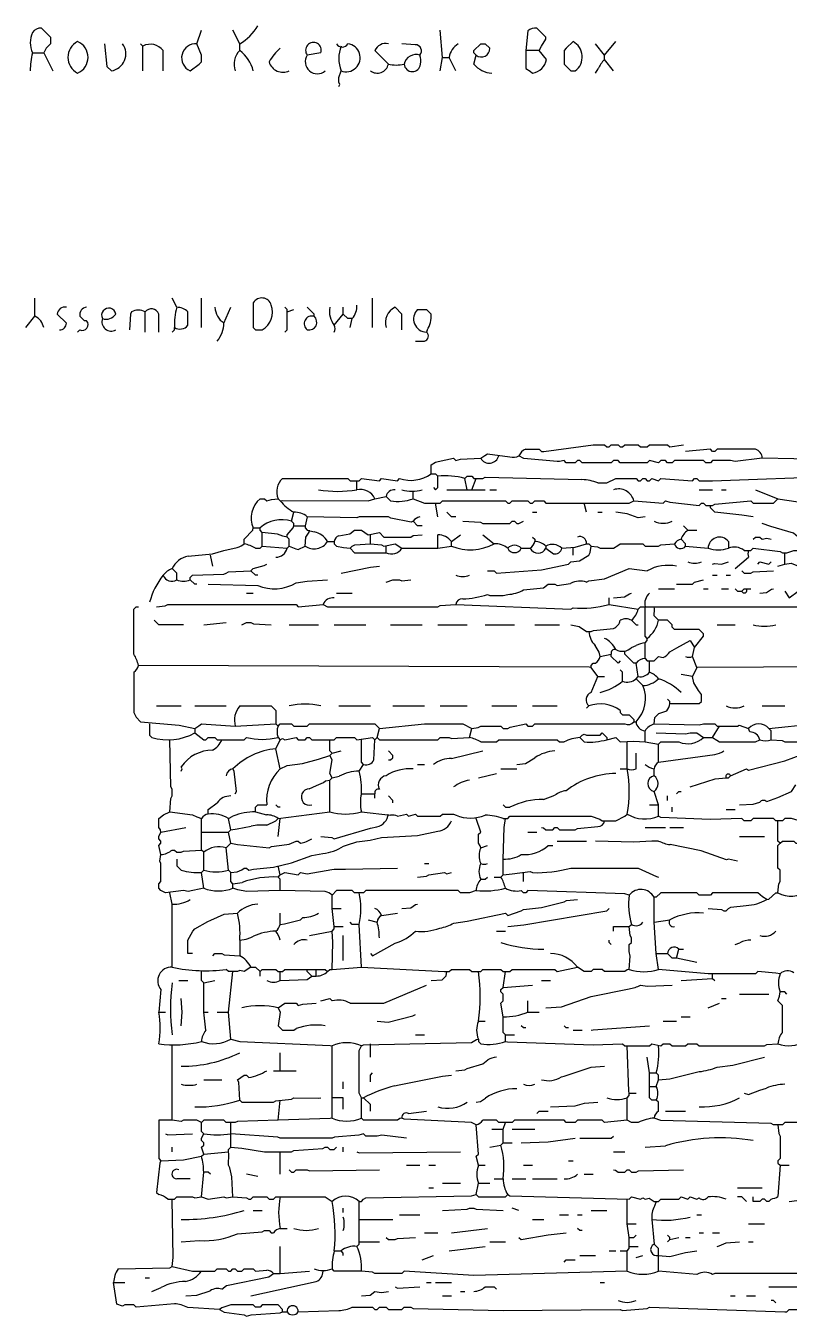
# Model space of a CAD drawing. Extents: x 107 to 1483, y 145 to 1950.
# Drawn here: x 107 to 446, y 1377 to 1950 of the extents above; entities that cross this region are included whole.
import ezdxf

# ---------------------------------------------------------------- set-up
doc = ezdxf.new("R2010")
doc.units = 0
doc.layers.get('0').update_dxf_attribs({"linetype": 'CONTINUOUS'})

msp = doc.modelspace()

# ---------------------------------------------------------------- linework, layer by layer
at = {"color": 7, "linetype": 'CONTINUOUS'}
for points in [[(114, 1949), (118, 1945), (118, 1942), (116, 1940), (115, 1938), (119, 1930)], [(335, 1939), (336, 1941), (338, 1944), (338, 1945), (334, 1949)], [(180, 1930), (184, 1933), (185, 1934), (185, 1937), (183, 1942), (185, 1948)], [(202, 1939), (202, 1942), (199, 1948)], [(291, 1930), (292, 1936), (291, 1948)], [(329.952941, 1947.788235), (329, 1939), (329, 1931), (330.9, 1929.8), (332, 1929)], [(350, 1943), (347, 1940), (346, 1939), (346, 1933), (349, 1930), (351, 1930)], [(364, 1935), (364, 1937), (369, 1943)], [(110, 1938), (115, 1938)], [(142, 1942), (143, 1932), (145, 1930)], [(159, 1930), (159, 1941), (158, 1942)], [(168, 1930), (168, 1939)], [(238, 1938), (232, 1937)], [(262, 1939), (268, 1933)], [(279.94, 1941.58), (274, 1942)], [(306, 1933), (307, 1937), (306, 1938), (306, 1939), (309, 1942), (311, 1942), (313, 1940)], [(338.2, 1935.1), (335, 1939), (329, 1939)], [(364, 1937), (360, 1942)], [(292, 1936), (295, 1936)], [(298, 1930), (295, 1936)], [(368, 1930), (364, 1935)], [(246, 1923), (246.5, 1924), (246, 1925), (246, 1927), (247, 1930)], [(360, 1929), (361.2, 1930.9)], [(107, 1816), (111, 1821), (111, 1829)], [(174, 1825), (172, 1829)], [(185, 1816), (185, 1829)], [(261, 1816), (261, 1829)], [(154, 1823), (153.430769, 1821.946154), (153, 1815)], [(160, 1814), (160, 1823)], [(179, 1817), (179, 1823)], [(195, 1818), (198, 1825)], [(208, 1827), (208, 1816), (209, 1815), (212, 1815)], [(222, 1814), (223, 1815), (223, 1823), (223, 1824), (222, 1825)], [(223, 1823), (226, 1824)], [(235, 1821), (235, 1822), (232, 1825)], [(244, 1817), (248, 1822), (248, 1825)], [(274, 1815), (274, 1822), (271, 1825)], [(281, 1824), (285, 1824), (287, 1822)], [(125, 1818), (121, 1822)], [(134, 1819), (133, 1819), (131, 1821)], [(166, 1814), (166, 1822)], [(252, 1820), (250, 1820), (248, 1822)], [(251, 1816), (252, 1820)], [(130, 1814), (131, 1815)], [(172, 1814), (173, 1815), (173, 1816)], [(285.2, 1814.9), (285, 1814)], [(280, 1810), (284, 1810)], [(287, 1751), (287, 1755), (288.9, 1756.2), (290.067568, 1756.594595), (297, 1758), (298, 1757), (300.044554, 1757.554455), (309, 1758), (310.9, 1759.2), (312, 1760), (321.946154, 1758.569231)], [(329, 1762), (335, 1762), (336, 1761), (337, 1761), (359, 1764), (364, 1764), (365, 1763), (366, 1763), (367, 1764), (370, 1764), (371, 1763), (372, 1763), (373, 1764), (379, 1764), (380, 1763), (383, 1763), (384, 1764), (392, 1764), (393, 1763), (399, 1764)], [(431, 1762), (414, 1762), (413, 1761), (412, 1761), (411, 1762), (400, 1761)], [(462.053846, 1757.430769), (434, 1758), (422.040984, 1756.54918), (420, 1757), (412, 1757), (411, 1756), (409, 1756), (408, 1757), (395, 1757), (394, 1756), (392, 1756), (391, 1757), (389, 1757), (388, 1756), (384, 1757), (383, 1756), (371, 1756), (370, 1757), (368, 1757), (367, 1756), (354, 1756), (353, 1757), (352, 1757), (351, 1756), (347, 1756), (346, 1757), (344, 1756.5), (342.970817, 1756.533074), (328.102389, 1757.870307), (326, 1759)], [(221, 1749), (250, 1749), (251, 1748), (255, 1748), (256, 1749), (264, 1748), (265, 1749), (272, 1748), (273, 1749)], [(254, 1744), (254, 1748)], [(287, 1751), (289, 1751), (290, 1750)], [(288, 1745), (289, 1744), (290, 1745), (290, 1750)], [(302, 1749), (303, 1750), (305, 1750), (306, 1749), (310, 1749), (311, 1749.5), (353.988649, 1748.511892)], [(303, 1744), (302, 1749)], [(305, 1744), (307, 1749)], [(361, 1747), (365, 1747), (369, 1749), (378, 1749), (379, 1748), (380, 1748), (381, 1749), (382, 1749), (383, 1748), (384, 1748), (385, 1749), (388, 1748), (389, 1749), (403, 1748), (404, 1749), (405, 1749), (406, 1748), (412, 1748), (468, 1750), (469, 1751), (470, 1751), (471, 1752), (472, 1752)], [(279, 1740), (279, 1743)], [(294, 1744), (303, 1744), (305, 1744), (311, 1744)], [(313, 1744), (316, 1744)], [(416, 1744), (418, 1744)], [(431, 1744), (441, 1740), (454, 1738), (459, 1738), (460, 1738.5), (469, 1737)], [(211, 1740), (213, 1740), (214, 1739), (216.088235, 1739.647059), (219, 1740), (220, 1739), (220.9, 1739.2), (259, 1739), (262, 1740), (267, 1741)], [(220, 1739), (219, 1740)], [(267, 1741), (269, 1739)], [(279, 1740), (284, 1738), (291, 1738), (292, 1739), (320, 1739), (321, 1738), (322, 1738), (323, 1739), (330, 1739), (331, 1738), (332, 1738), (333, 1739), (337, 1739), (338, 1738), (375, 1738), (377, 1739), (390, 1738), (391, 1739), (393.037931, 1738.455172), (406, 1737), (407, 1738), (408, 1738), (409, 1737), (412, 1737), (413.035294, 1737.541176), (429, 1739), (430, 1738), (439, 1738), (441, 1740)], [(290, 1732), (289, 1738)], [(356, 1734), (355, 1738)], [(430, 1732), (424.9, 1732.7), (413, 1734), (411, 1736), (411, 1737)], [(223, 1718), (224, 1719), (224, 1722), (223, 1723), (223, 1724), (225.8, 1727.1), (226, 1728), (226, 1729), (225, 1730), (226, 1734)], [(232, 1732), (231, 1728), (231, 1727), (232, 1726), (235.1, 1725.3)], [(283, 1728), (281, 1728), (279, 1730), (278.2, 1729.6), (269.053846, 1731.430769), (268, 1732), (255, 1732), (254, 1731.5), (232, 1732)], [(298, 1732), (296, 1732), (294, 1734)], [(332, 1734), (334, 1734)], [(361, 1734), (363, 1734)], [(382, 1732), (379, 1731.5), (374.1, 1733.3), (369, 1734)], [(204, 1720), (204, 1722), (207.8, 1726.1), (208, 1727)], [(208, 1727), (211, 1727)], [(209, 1718), (211, 1718), (212, 1719), (223, 1718), (224, 1719), (226.9, 1717.8), (228, 1717.5), (231, 1719), (231.384615, 1722.923077), (232.8, 1725.1), (233, 1726)], [(212, 1719), (212, 1725), (211, 1726), (211, 1727)], [(223, 1723), (221.2, 1723.4), (218.835294, 1724.258824), (212, 1725)], [(226, 1728), (231, 1728)], [(246.067568, 1723.594595), (250.932432, 1724.405405), (253, 1726), (256, 1726), (259, 1724), (264, 1725), (266, 1723), (271, 1723), (278, 1723), (279.076923, 1723.615385), (283, 1724)], [(301, 1730), (308.95122, 1729.560976), (310, 1729), (322, 1729), (323, 1730), (324, 1730), (325, 1729), (326, 1729), (328, 1730)], [(401, 1726), (399, 1728)], [(401, 1726), (405, 1726)], [(454, 1724), (453, 1723), (450, 1723), (447.846154, 1724.769231), (437.9, 1727.7), (434, 1729)], [(241, 1721), (244, 1721), (244, 1720), (245, 1719), (248.088235, 1718.352941), (251, 1718), (252, 1719), (253.053846, 1719.569231), (260, 1720), (264.932432, 1719.594595), (266, 1719), (271, 1720), (274, 1718), (290, 1718), (296, 1719)], [(260, 1720), (260, 1724)], [(267, 1716), (267, 1719)], [(290, 1718), (290, 1724)], [(296, 1719), (296, 1721), (300, 1724)], [(310, 1724), (315, 1720)], [(312, 1708), (315, 1708), (316, 1707), (335.972414, 1708.468966), (348, 1711), (349, 1712), (352.923077, 1712.384615), (357, 1715), (357.647059, 1716.088235), (358, 1719)], [(332, 1723), (333, 1722), (333, 1721)], [(338, 1719), (338, 1718), (341.3, 1715.6)], [(345, 1718), (350.94, 1718.42), (356, 1720)], [(356, 1720), (357, 1720), (358, 1719), (360.911765, 1718.647059), (362, 1718), (368, 1718), (369.9, 1719.2), (371, 1720), (381, 1720), (382, 1719), (388, 1719), (389.06, 1719.58), (395, 1720)], [(400, 1719), (400, 1720), (398, 1722)], [(400, 1719), (410, 1718)], [(419, 1721), (419, 1718)], [(430, 1722), (431, 1723), (433, 1723), (434, 1722), (436, 1722.5), (438, 1722)], [(179.037931, 1714.544828), (189.962069, 1715.455172), (195, 1717), (200.932432, 1718.405405)], [(190, 1710), (189, 1715)], [(251, 1718), (253, 1716), (267, 1716)], [(327, 1718), (331, 1718)], [(350, 1715), (350, 1718)], [(422, 1709), (428, 1714)], [(426, 1717), (429, 1717), (430, 1718), (441.95122, 1716.560976), (443, 1716), (445, 1716), (448, 1717), (455, 1717), (467, 1716), (468, 1717), (472, 1717)], [(444, 1711), (444, 1716)], [(174, 1704), (174, 1707), (172, 1709)], [(180, 1704), (180, 1705), (181, 1706), (194.969027, 1706.464602), (196, 1707), (197.040984, 1707.54918), (207, 1708), (208, 1709), (212.923077, 1710.384615), (214, 1711)], [(210, 1706), (209, 1706), (207, 1708)], [(247, 1707), (260.076923, 1709.615385), (264, 1710)], [(356, 1703), (357.053846, 1703.569231), (363.946154, 1704.430769), (375, 1709), (383, 1708)], [(412, 1711), (412.9, 1711.2), (416, 1711), (419, 1712)], [(425, 1708), (426, 1707), (429, 1707), (430.044554, 1707.554455), (439, 1708)], [(432, 1711), (433, 1712), (437, 1711), (438, 1712)], [(441, 1710), (444, 1711), (446.911765, 1711.352941), (450.9, 1709.8), (452, 1709), (456, 1710), (458, 1708), (473, 1708), (474.9, 1709.2), (476, 1710)], [(183, 1702), (182, 1702), (180, 1704)], [(188, 1702), (209.979245, 1701.522642)], [(227.067568, 1702.594595), (231.932432, 1703.405405), (241, 1704)], [(267, 1703), (270, 1704), (273, 1704), (274, 1703.5), (278, 1704)], [(328.044554, 1699.554455), (336.955446, 1700.445545), (339, 1702), (342, 1702), (343, 1701.5), (348.932432, 1702.405405)], [(396, 1702), (403, 1702), (404, 1703), (408, 1704)], [(412, 1706), (414, 1706)], [(418, 1706), (420, 1706)], [(444, 1699), (446, 1696), (450, 1699), (456, 1698), (457, 1699), (470.964706, 1697.541176), (475, 1698), (476, 1697), (479, 1697), (480.037931, 1697.544828), (490.962069, 1698.455172), (503.94, 1701.42), (505, 1702), (522, 1702), (528, 1702), (529, 1701), (532, 1701), (533, 1702), (542.053846, 1700.430769), (551.206897, 1698.517241), (556, 1697), (557, 1698), (559, 1697.5)], [(205, 1698), (208, 1698)], [(245, 1698), (252, 1698)], [(312, 1697.5), (313, 1697), (319, 1697), (321, 1697.5)], [(368, 1696), (372.932432, 1696.405405), (375.1, 1697.8), (376, 1698)], [(388, 1700), (395, 1700)], [(408, 1700), (410, 1700)], [(416, 1700), (419, 1700)], [(422, 1700), (423, 1699), (425, 1699), (426, 1700), (429, 1700)], [(433, 1698), (435.911765, 1698.352941), (438.1, 1699.8), (439, 1700)], [(155, 1671), (155, 1691), (156, 1692), (157, 1692)], [(165, 1692), (168.923077, 1692.384615), (170, 1693), (227, 1693), (228, 1692), (239, 1693), (241, 1692), (290, 1692), (291.053846, 1692.569231), (298, 1693), (349, 1691), (350.030973, 1691.535398)], [(366, 1693), (366, 1696)], [(366, 1693), (379, 1691), (380, 1692), (382, 1692), (522, 1692)], [(383, 1678), (382, 1679), (382, 1692)], [(388, 1686), (386, 1688), (386.2, 1691.1), (386, 1692)], [(177, 1684), (166, 1684), (164, 1686)], [(186, 1684), (196, 1685)], [(203, 1684), (205, 1685), (207, 1685), (208.04878, 1684.439024), (216, 1684)], [(376, 1686), (378, 1684), (379, 1684)], [(405, 1665), (403, 1670), (404, 1674), (408, 1679), (408, 1680), (406, 1682), (395, 1682), (394, 1683), (394, 1684), (392, 1686), (388, 1686)], [(224, 1684), (237, 1684)], [(244, 1684), (258, 1684)], [(269, 1684), (283, 1684)], [(290, 1684), (303, 1684)], [(311, 1684), (324, 1684)], [(333, 1684), (344, 1684)], [(349, 1684), (352.689655, 1683.275862), (356, 1681), (358, 1681), (359.044554, 1681.554455), (367.955446, 1682.445545)], [(414, 1684), (422, 1684)], [(362, 1670), (361.6, 1671.8), (359.769231, 1674.846154)], [(376, 1674), (378.1, 1674.8)], [(382, 1669), (382, 1676), (383, 1677), (383, 1678)], [(393, 1672), (396.1, 1673.8), (402, 1677), (404, 1674)], [(362, 1670), (367, 1671)], [(371, 1668), (370, 1667), (367, 1670), (367, 1671)], [(379, 1661), (378, 1667), (377, 1667), (373, 1671), (373, 1672)], [(382, 1669), (383, 1668), (386, 1668), (388, 1670), (390, 1669.5)], [(384, 1663), (384, 1668)], [(155, 1663), (155, 1645), (156, 1643), (158, 1641), (175.076923, 1639.384615), (182, 1638), (183.9, 1639.2), (185, 1640), (200, 1639), (218, 1640), (219, 1639), (220, 1640), (225, 1640), (226, 1639), (232, 1639), (233, 1640), (262, 1640), (264, 1638), (284, 1640), (301, 1640), (305, 1638), (307.911765, 1638.352941), (309, 1639), (318, 1639), (319, 1638), (321, 1638), (322.076923, 1638.615385), (329, 1640), (330, 1639), (332, 1639), (333, 1640), (341, 1640), (373, 1640)], [(358, 1654), (361, 1661), (358, 1665), (357.1, 1665.2), (157, 1666)], [(358, 1665), (358, 1666), (359, 1667), (360, 1667)], [(372, 1659), (372, 1663), (371, 1664)], [(604, 1667), (512, 1665), (498, 1665), (497, 1666), (493.994507, 1665.494383), (405, 1665), (403, 1661), (398, 1662)], [(361, 1661), (364, 1661)], [(378, 1660), (379, 1661)], [(381, 1657), (378, 1660)], [(393, 1649), (406, 1649), (407, 1650), (407, 1653), (405.76, 1654.82), (403.6, 1658.3), (403, 1661)], [(393, 1649), (393, 1650), (392, 1651)], [(165, 1648), (176, 1648)], [(182, 1648), (196, 1648)], [(202, 1648), (216, 1648), (218, 1646), (218, 1640)], [(246, 1648), (260, 1648)], [(270, 1648), (284, 1648)], [(291, 1648), (303, 1648)], [(314, 1648), (325, 1648)], [(332, 1648), (343, 1648)], [(356, 1647), (357, 1648)], [(371, 1646), (371, 1645), (372, 1644), (375, 1644), (377, 1642), (377, 1641), (378, 1641)], [(386, 1640), (386.352941, 1642.911765), (388.076923, 1644.615385), (391.6, 1645.8)], [(434, 1648), (444, 1648)], [(162, 1640), (162, 1635), (163, 1634)], [(386, 1640), (405.977376, 1639.524887), (408, 1640), (413, 1640), (414, 1639), (423, 1639), (423.8, 1639.4), (428, 1638)], [(412, 1634), (415, 1639)], [(437, 1638), (457, 1640), (470, 1640), (471, 1639), (473, 1639), (474, 1640), (505, 1640), (507, 1639), (508, 1640), (515, 1640), (516, 1639), (522, 1640), (523, 1639), (527, 1639), (528.014679, 1639.515596), (560, 1640), (568.955446, 1639.554455), (570, 1639), (572, 1639), (573, 1640), (586, 1640), (587, 1639.5)], [(182, 1638), (182, 1636), (186, 1633), (187, 1633), (188, 1634), (191, 1634), (192, 1633), (204, 1633), (205, 1634)], [(219, 1634), (220, 1633), (221, 1633.5), (222, 1633), (227, 1634), (228, 1633), (231, 1633), (232, 1634), (233, 1634), (234, 1633), (244, 1633), (245, 1634), (253, 1634), (254, 1633), (261, 1634), (262, 1633), (263, 1634), (264, 1633), (290, 1633), (291, 1634), (295, 1634), (296, 1633.5), (304, 1634)], [(263, 1634), (264, 1638)], [(304, 1634), (305, 1638)], [(353, 1634), (354, 1635), (355, 1635.5), (356, 1635), (362, 1635), (363, 1636), (365, 1634), (365, 1633), (369, 1634), (371, 1632), (377.067568, 1632.405405), (382, 1632), (388, 1631), (389, 1632), (397, 1632)], [(355, 1632), (353, 1634)], [(382, 1632), (382, 1637)], [(387, 1636), (399.967005, 1635.538071), (402, 1636), (405, 1636), (408, 1634), (412, 1634), (413.9, 1632.8), (415, 1632), (431, 1632), (433, 1633)], [(428.5, 1636.5), (428, 1638)], [(438, 1633), (438, 1637), (437, 1638)], [(171, 1601), (171.42, 1606.94), (172, 1608), (172, 1611), (171.476289, 1612.021649), (171, 1633)], [(220, 1620), (218, 1629), (220, 1633)], [(220, 1620), (223.053846, 1621.569231), (229.946154, 1622.430769), (236.911765, 1624.352941), (242, 1626), (243, 1627), (247, 1628)], [(242, 1601), (242, 1615), (243, 1616), (242, 1618), (243, 1624), (242, 1626), (243, 1627), (242, 1628), (242, 1633)], [(255, 1619), (257, 1622), (256, 1623), (256, 1633)], [(261.554455, 1624.044554), (262, 1633)], [(268, 1624), (269, 1624), (270, 1625), (270, 1626), (268, 1628)], [(296.1, 1624.7), (310, 1628)], [(309, 1632), (316, 1632), (317, 1633), (343, 1633), (344, 1632), (346, 1632)], [(374, 1620), (374, 1632)], [(388, 1623), (388, 1631)], [(402, 1612), (413.067568, 1615.594595), (418, 1616), (419, 1616), (420, 1617), (427, 1620), (428, 1619.5), (444.088235, 1623.647059), (456, 1628)], [(438, 1633), (442.932432, 1632.594595), (444, 1632), (492, 1632), (493, 1633), (496, 1633)], [(281, 1622), (284, 1622)], [(325, 1622), (328.923077, 1622.384615), (333, 1625)], [(378, 1620), (378, 1627)], [(388, 1623), (412.94, 1626.42)], [(176, 1619), (176.5, 1620), (176, 1621)], [(200, 1609), (200.5, 1610), (199.560976, 1618.95122), (199, 1620)], [(240.1, 1614.7), (242, 1615), (243, 1616), (246.1, 1616.8)], [(308, 1616), (316, 1618)], [(318, 1620), (325, 1620)], [(371, 1620), (374, 1620)], [(386, 1617), (386, 1620)], [(232.9, 1611.2), (236.1, 1612.7)], [(436, 1605.5), (440.911765, 1607.352941), (447, 1610), (449, 1613)], [(188, 1600), (188, 1602), (192, 1605)], [(256, 1609), (262, 1609)], [(262, 1607), (262, 1609)], [(270, 1605), (270, 1606), (268, 1608)], [(336.946154, 1606.430769), (341.9, 1608.3)], [(388, 1599), (388, 1604), (386, 1610)], [(392, 1606), (392, 1608)], [(396, 1609), (397, 1610), (398, 1610)], [(424, 1604), (429.94, 1604.42), (432.9, 1605.3)], [(186, 1567), (179.067568, 1565.594595), (177, 1566), (169, 1565), (167, 1566), (166, 1567), (166, 1569), (167, 1570), (167, 1578), (166.5, 1579), (167, 1582), (166, 1586), (167, 1587), (167, 1588), (166, 1589), (166, 1590), (167, 1592), (166.8, 1592.9), (166, 1594), (166, 1598), (168.1, 1599.7), (171, 1601), (180.95122, 1599.560976), (182.9, 1598.8), (185, 1598)], [(197, 1598), (199, 1599)], [(209, 1601), (209, 1603), (210, 1604), (214, 1604)], [(209, 1601), (213.923077, 1599.615385)], [(220, 1603), (219, 1603), (218, 1604)], [(219, 1598), (242, 1601)], [(256, 1601), (268.962069, 1599.544828)], [(272, 1599), (276, 1600), (277, 1599), (280, 1600), (281, 1599), (291, 1599), (292, 1600), (297, 1600), (298.06, 1599.42)], [(319, 1604), (320, 1603), (322, 1603)], [(319, 1598), (321, 1598), (322, 1599), (358, 1599), (361.911765, 1597.647059), (363, 1597), (369, 1597), (373, 1599), (374, 1600)], [(384, 1604), (388, 1604)], [(454, 1596), (447, 1598), (444, 1598), (443, 1597), (440, 1597), (439, 1598), (430, 1598), (429, 1597), (426, 1597), (425, 1598), (410.979245, 1597.522642), (389.020755, 1598.477358), (388, 1599)], [(394, 1601), (394, 1603)], [(418, 1602), (422, 1602)], [(167, 1592), (178, 1594)], [(186, 1567), (185, 1574), (186, 1575), (186, 1583), (185, 1584), (185, 1592), (185, 1598)], [(185, 1592), (197, 1592), (198, 1593), (200.911765, 1593.352941), (207.076923, 1594.615385)], [(198, 1587), (197, 1592), (198, 1593), (197, 1598)], [(214, 1595), (218, 1597), (219, 1598)], [(219, 1590), (220, 1598)], [(238, 1590), (242.932432, 1589.594595), (244, 1589), (260.088235, 1593.647059), (262.911765, 1594.352941)], [(309, 1585), (308.8, 1585.9), (308, 1587), (308, 1591), (309, 1592), (307, 1598)], [(319, 1573), (319, 1580), (319.464602, 1593.969027), (320, 1598)], [(336, 1594), (336.9, 1593.8), (338, 1593), (341, 1593), (342, 1594), (343, 1594), (344, 1593), (351, 1593), (352.044554, 1593.554455), (360.955446, 1594.445545)], [(382, 1594), (391, 1594)], [(393, 1594), (399, 1594)], [(436, 1562), (436.9, 1562.2), (440, 1565), (441, 1565), (441.384615, 1568.923077), (442, 1570), (442, 1575), (441, 1576), (441, 1586), (442, 1587), (441, 1588), (441, 1597)], [(227, 1588), (228, 1588), (229, 1587)], [(248.1, 1585.7), (249.9, 1586.3), (254.06, 1587.58), (259.94, 1588.42), (265.027586, 1589.531034), (280.972414, 1590.468966), (289.923077, 1592.384615)], [(330, 1592), (334, 1592)], [(343, 1588), (356, 1588)], [(388, 1588), (385, 1588), (376.973846, 1587.529231), (360, 1588)], [(424, 1590), (435, 1590)], [(442, 1587), (443, 1588), (448, 1588), (449, 1587), (451, 1587)], [(172, 1584), (173, 1584), (174, 1583), (176, 1583), (177.04878, 1583.560976), (185, 1584)], [(196, 1585), (198, 1587), (201.035294, 1586.458824), (215, 1585), (216.053846, 1585.569231), (222.946154, 1586.430769)], [(199, 1567), (199, 1569), (198, 1570), (198, 1574), (197, 1575), (196, 1585)], [(197, 1575), (198, 1574), (200.911765, 1574.352941), (202.9, 1575.2), (204, 1576), (205, 1576), (206, 1575), (208.044554, 1575.554455), (216.955446, 1576.445545), (224.923077, 1578.384615), (234.067568, 1581.594595), (238.932432, 1582.405405)], [(309, 1585), (312, 1586)], [(339, 1586), (341, 1586)], [(423, 1579), (419, 1580), (418.2, 1579.6), (406.932432, 1583.594595), (393.076923, 1586.384615)], [(174, 1580), (174, 1577), (176, 1575)], [(220, 1573), (219, 1577)], [(219, 1572), (220, 1573), (222, 1574), (228, 1573), (229, 1574), (232, 1573.5), (242.911765, 1575.352941), (244, 1575.5), (249, 1575.5), (272, 1576)], [(284, 1578), (286, 1578)], [(349, 1576), (379, 1576), (387.1, 1572.2), (388, 1572)], [(185, 1574), (186, 1575)], [(220, 1566), (220, 1571), (219, 1572)], [(281, 1572), (284.923077, 1572.384615), (286, 1573), (293, 1574), (294, 1573.5), (296, 1574)], [(309, 1571), (311, 1571), (312, 1572)], [(315, 1572), (318, 1572), (319, 1573), (322.923077, 1573.384615), (331, 1574.5), (332, 1574)], [(328, 1570), (328, 1574)], [(172, 1532), (172, 1560), (171, 1565)], [(199, 1569), (203.088235, 1569.647059)], [(239.977376, 1565.524887), (220, 1566), (205.029183, 1565.533074), (201.1, 1566.3), (199, 1567)], [(307, 1566), (304, 1565), (300, 1565), (299, 1566), (258, 1566), (257, 1565), (253, 1565), (252, 1566), (245, 1566), (243, 1564)], [(375, 1564), (372.988109, 1564.512485), (330, 1566), (329, 1565), (328, 1565), (327, 1566)], [(436, 1562), (434.153846, 1563.230769), (432, 1565), (412, 1565), (411, 1564), (406, 1564), (405, 1565), (389, 1565), (387, 1563), (386, 1563)], [(243, 1531), (243.405405, 1543.067568), (243, 1548), (244, 1549), (244, 1550), (243, 1558), (243, 1564)], [(274, 1558), (277.923077, 1558.384615), (280.1, 1559.8), (281, 1560)], [(297.06, 1551.58), (302.94, 1552.42), (320, 1556), (321, 1555), (327, 1557), (328.04878, 1557.560976), (335.95122, 1558.439024), (346, 1561), (347.067568, 1561.594595), (352, 1562)], [(388, 1531), (387, 1538), (386, 1552), (386, 1563)], [(410, 1558), (415.94, 1557.58), (417, 1557), (418, 1557), (419, 1558), (420.053846, 1558.569231), (426.946154, 1559.430769)], [(181, 1538), (179, 1538), (179, 1544), (181.2, 1547.9), (182, 1549), (187.9, 1552.2), (189.1, 1552.8), (195.06, 1555.58), (201, 1556)], [(220, 1551), (220, 1556)], [(220, 1551), (221.9, 1551.3), (229, 1553), (230, 1554)], [(243, 1558), (247, 1558)], [(259, 1553), (263, 1552)], [(265, 1555), (272, 1556)], [(321, 1550), (328.1, 1550.8), (365, 1557), (366, 1558)], [(386, 1552), (393, 1553)], [(233, 1546), (243, 1548)], [(244, 1550), (248, 1550)], [(255, 1551), (252, 1551), (251, 1552)], [(256, 1532), (255, 1551)], [(316, 1548), (320, 1548)], [(368, 1548), (368, 1550), (375, 1550), (376, 1551)], [(375, 1531), (375.42, 1536.94), (375, 1539), (375, 1542), (376, 1543), (376, 1545), (375.384615, 1546.076923), (375, 1550)], [(202, 1544), (204.911765, 1544.352941), (206.9, 1545.2), (208.1, 1545.8)], [(202, 1544), (202, 1537)], [(248, 1535), (248, 1546)], [(260, 1538), (261, 1537), (271.088235, 1542.647059)], [(367, 1542), (366, 1543), (366, 1544)], [(422, 1542), (424.1, 1542.8)], [(190, 1537), (191, 1538), (194, 1538), (195.053846, 1537.430769), (202, 1537)], [(387, 1538), (392, 1538)], [(405, 1534), (396, 1536), (394, 1536), (392, 1538)], [(396, 1536), (397, 1540)], [(397, 1540), (399, 1540)], [(187, 1504), (186, 1512), (186, 1525), (185, 1526), (185, 1530)], [(207, 1532), (204, 1530), (202, 1530.5), (201, 1530), (197, 1530), (196, 1531)], [(198, 1500), (197, 1512), (199, 1530)], [(207, 1532), (209, 1532), (211, 1530), (212, 1531), (218, 1531), (219, 1530), (221, 1530), (222, 1531), (240, 1531), (241, 1530), (242, 1531), (243, 1531), (256, 1532), (293, 1530), (295, 1530), (296, 1531), (304, 1531), (305, 1530), (309, 1530), (310, 1531), (318, 1531), (319, 1530), (322, 1530), (323, 1531), (342, 1531), (343, 1530), (352, 1532)], [(211, 1528), (211, 1530)], [(220, 1526), (220, 1530)], [(234, 1528), (232, 1530), (232, 1531)], [(236, 1528), (236, 1531)], [(287, 1526), (291.932432, 1526.405405), (293.7, 1528.1), (294, 1530)], [(320, 1499), (320, 1502), (319, 1503), (319, 1510), (318, 1516), (319, 1517), (319, 1520), (318, 1521), (318, 1522), (319, 1523), (320, 1530)], [(375, 1531), (374.1, 1530.8), (373, 1530), (364, 1530), (363, 1531), (359, 1531), (358, 1530), (355, 1530), (352, 1532)], [(442, 1529), (440.1, 1529.3), (432, 1530), (431, 1529), (410, 1529), (388, 1531)], [(175, 1526), (179, 1526)], [(186, 1525), (191, 1526)], [(220, 1526), (231.964706, 1526.458824), (234, 1528), (236, 1528)], [(336, 1526), (340, 1526)], [(398, 1526), (412, 1527), (413, 1526)], [(412, 1527), (412, 1529)], [(167, 1522), (166, 1512)], [(251, 1516), (266, 1516), (285, 1524)], [(319, 1523), (332, 1524)], [(338, 1514), (344.946154, 1514.430769), (358, 1519), (374.932432, 1522.405405)], [(380, 1524), (383.037931, 1523.544828), (394, 1524)], [(424, 1520), (437, 1520)], [(443, 1503), (443, 1515), (441, 1517), (441.7, 1519.1), (442, 1521)], [(445, 1520), (444, 1521), (442, 1521)], [(176, 1506), (176.42, 1512.06), (176, 1518)], [(219, 1514), (222, 1516), (227, 1516), (228, 1515), (230.06, 1515.58), (236, 1516)], [(219, 1514), (220, 1512), (219, 1506), (221, 1504), (226, 1504), (227.1, 1504.7)], [(238, 1517), (242, 1518), (243, 1517)], [(330, 1512), (330, 1517)], [(410, 1514), (415, 1516)], [(416, 1518), (418, 1518)], [(166, 1512), (169, 1512)], [(186, 1512), (188, 1512)], [(192, 1512), (197, 1512)], [(263, 1508), (267.932432, 1507.594595), (278.932432, 1510.405405), (280, 1511)], [(308, 1508), (311, 1508)], [(330, 1512), (335, 1512)], [(390, 1508), (396, 1508)], [(398, 1510), (402, 1510)], [(280, 1502), (284, 1502)], [(320, 1502), (324, 1502)], [(329, 1505), (328, 1505), (327, 1506)], [(348, 1505), (347, 1505), (346, 1506)], [(350, 1504), (354, 1504)], [(358, 1504), (358.9, 1504.2), (384, 1506)], [(172, 1464), (172, 1497)], [(198, 1500), (202.046291, 1498.948961), (242.1, 1497.2), (243, 1497)], [(243, 1465), (243, 1474), (243, 1497)], [(256, 1465), (256, 1474), (255, 1476), (255, 1495), (256, 1497)], [(256, 1497), (257.009992, 1497.510408), (304.990008, 1498.489592), (307.1, 1499.8), (308, 1500)], [(260, 1492), (260, 1498)], [(308, 1500), (308, 1499), (309, 1498)], [(320, 1499), (320.9, 1498.8), (358.987197, 1497.513495), (372, 1498), (373, 1497), (384, 1497), (385, 1498), (389, 1497), (390, 1498), (393, 1498), (394, 1497), (400, 1497), (401, 1498), (405, 1498), (406, 1497), (435, 1497), (436.067568, 1497.594595), (441, 1498)], [(374, 1464), (374, 1474), (375, 1475), (375, 1476), (374.8, 1476.9), (374, 1497)], [(220, 1486), (220, 1494)], [(298, 1486), (301.923077, 1486.384615), (303, 1487), (310, 1489), (312.1, 1490.8)], [(388, 1468), (388, 1472), (387, 1473), (385, 1473), (384, 1474), (384, 1479), (384, 1485), (383, 1492)], [(414.053846, 1487.569231), (420.946154, 1488.430769), (435, 1492)], [(217, 1486), (220, 1486), (227, 1486)], [(260, 1481), (260, 1484), (261, 1485)], [(344.9, 1483.3), (346.088235, 1483.647059), (358.06, 1487.58), (364, 1488)], [(384, 1485), (387, 1485)], [(387, 1479), (388, 1482), (388, 1484), (387, 1485)], [(388, 1482), (392.932432, 1482.405405), (404.9, 1485.3), (406.067568, 1485.594595)], [(186, 1482), (194, 1482)], [(202, 1473), (201.560976, 1480.95122), (201, 1482), (204, 1484), (205, 1484), (206, 1483)], [(248, 1478), (248, 1481)], [(270.9, 1479.3), (272.06, 1479.58), (292.076923, 1483.615385), (296, 1484)], [(384, 1479), (387, 1479)], [(202, 1473), (203, 1472), (217, 1472), (218.053846, 1472.569231), (224.946154, 1473.430769), (226, 1474), (237.1, 1473.8), (238, 1474)], [(219, 1464), (220, 1473)], [(248, 1469), (248, 1474), (243, 1474)], [(256, 1474), (257, 1474)], [(260, 1468), (260, 1471), (257, 1474)], [(307, 1472), (308.9, 1472.3), (311.1, 1473.8)], [(375, 1476), (378, 1476)], [(426, 1476), (428, 1475.5), (432.9, 1477.3), (435.9, 1478.3)], [(277, 1467), (285, 1468)], [(334, 1467), (335, 1468), (339, 1468)], [(340, 1470), (350.962069, 1470.455172), (355.06, 1471.58), (361, 1472)], [(391, 1468), (400, 1468)], [(243, 1465), (242.1, 1464.8), (219, 1464), (201.024862, 1463.527624), (200, 1463), (196, 1463), (195, 1464), (186, 1464), (185, 1463), (183, 1464), (177, 1464), (176, 1463.5), (172, 1464), (166, 1464), (166, 1447), (167, 1446), (166.45082, 1444.959016), (165, 1432), (166, 1431)], [(185, 1448), (186, 1449), (185, 1452), (186, 1453), (186, 1454), (185, 1455), (185, 1456), (186, 1458), (185, 1459), (185, 1463)], [(199, 1430), (198.554455, 1438.955446), (197.647059, 1442.911765), (197, 1444), (197.2, 1449.1), (197, 1450), (197, 1451), (198, 1452), (198, 1458), (198, 1463)], [(307, 1462), (304.941634, 1463.066148), (275.015593, 1464.483368), (274, 1465), (273.1, 1464.8), (272, 1464), (257, 1464), (256, 1465)], [(308, 1444), (307, 1448), (308, 1449), (307, 1462)], [(379, 1463), (376, 1463), (374, 1464), (364, 1463), (363, 1464), (352, 1464), (351, 1463), (347, 1463), (346, 1464), (324, 1464), (323, 1463), (317, 1463), (316, 1464), (310, 1464)], [(318, 1453), (319, 1454), (319, 1460), (320, 1463)], [(453, 1461), (450, 1463), (444, 1463), (443, 1462), (439, 1462), (437.990204, 1462.510196), (389.03762, 1463.959309), (386, 1465)], [(441, 1462), (441.384615, 1458.076923), (442, 1457), (442, 1447), (441, 1446), (441, 1445), (442, 1444), (441.02, 1430.14)], [(169, 1458), (170, 1457.5), (181, 1458)], [(276, 1456), (265.06, 1457.42), (263, 1457), (258, 1457), (257, 1458), (254.962069, 1457.455172), (244.037931, 1456.544828), (243, 1456), (220, 1456), (218.964706, 1456.541176), (198, 1458)], [(314, 1460), (319, 1460)], [(323, 1460), (333, 1460)], [(327, 1454), (338.964706, 1454.458824), (351, 1456)], [(353, 1456), (367, 1456), (368, 1457)], [(167, 1446), (176.959016, 1446.45082), (185, 1448), (186, 1449), (197, 1450)], [(172, 1450), (172, 1452)], [(198, 1452), (202.932432, 1451.594595), (213, 1450), (225, 1450), (226.032995, 1450.538071), (238.967005, 1451.461929), (240, 1452), (241, 1452), (242, 1451), (244, 1451), (245, 1452)], [(220, 1440), (220, 1450)], [(248, 1450), (248, 1452)], [(254, 1450), (255, 1449.5), (300, 1450)], [(313, 1452), (318, 1453), (319, 1454), (323, 1454)], [(368, 1450), (373, 1450)], [(382, 1452), (391.1, 1452.7)], [(276, 1444), (282, 1444)], [(286, 1444), (289, 1444)], [(308, 1444), (311, 1444)], [(328, 1444), (332, 1444)], [(348, 1446), (350, 1446)], [(442, 1444), (446, 1444)], [(185, 1430), (186, 1441)], [(189, 1440), (188, 1441), (186, 1441)], [(210, 1439), (205, 1440)], [(224, 1442), (225, 1441), (226, 1441), (227, 1442), (232, 1442), (233, 1441.5), (264, 1442)], [(355, 1440), (359, 1440)], [(368, 1442), (368.9, 1441.8), (370, 1441), (373, 1441), (374, 1442), (375, 1442), (376, 1441), (378, 1441), (379.022624, 1441.524887), (399, 1442)], [(180, 1438), (174, 1438)], [(286, 1434), (288, 1434)], [(292, 1436), (300, 1436)], [(307, 1431), (308, 1436)], [(308, 1436), (313, 1436)], [(315, 1438), (319, 1438)], [(323, 1438), (329, 1438)], [(332, 1438), (343, 1438)], [(423, 1434), (434, 1434)], [(170, 1429), (173, 1429), (174, 1430), (181, 1430), (182, 1429.5), (185, 1430), (188, 1429), (195, 1430), (196, 1429.5), (199, 1430), (204.94, 1429.58), (206, 1429), (207, 1429), (208, 1430), (214, 1430), (215, 1429), (217, 1429), (218, 1430), (240, 1430), (243, 1428)], [(172, 1399), (172.480822, 1403.017808), (172, 1429)], [(254, 1408), (255, 1409), (255, 1410), (255, 1420), (255, 1428)], [(255, 1428), (256, 1428), (257, 1429), (258.010195, 1429.510629), (304.989805, 1430.489371), (307, 1431), (308, 1430), (320, 1430), (321, 1431), (322.009992, 1430.489592), (375, 1429), (376, 1430), (380, 1429), (381, 1429.5), (382, 1429), (383.8, 1429.4), (386, 1428), (388, 1428), (389, 1429), (397, 1429), (398, 1430), (401, 1429), (402, 1430), (405, 1429), (406, 1429.5)], [(374, 1397), (374, 1406), (375, 1407), (375, 1408), (375, 1412), (374, 1418), (374, 1429)], [(387, 1428), (386.2, 1425.9)], [(427, 1428), (425, 1430), (423, 1430)], [(438, 1429), (437, 1428), (436, 1428), (435, 1429), (434, 1429), (433, 1428), (430, 1428), (430, 1430)], [(446, 1428), (454, 1429), (460, 1427), (470, 1429), (507, 1427), (508, 1428), (517, 1428), (518, 1427), (520, 1427), (521, 1428), (558, 1428), (559, 1427)], [(208, 1424), (212, 1424)], [(248, 1423), (248, 1425)], [(273, 1422), (282, 1422)], [(292, 1424), (302.962069, 1424.455172), (304, 1425), (306, 1425), (307.035294, 1424.458824), (319, 1424)], [(326, 1424), (323, 1425)], [(344, 1422), (348, 1422)], [(352, 1422), (354, 1422)], [(358, 1424), (365, 1424)], [(405, 1422), (407, 1422)], [(220, 1416), (223, 1416)], [(255, 1420), (270, 1420)], [(296, 1414), (312, 1416)], [(332, 1420), (337, 1420)], [(354, 1415), (353, 1415), (352, 1416)], [(374, 1418), (378, 1418)], [(385, 1420), (386, 1409)], [(428, 1418), (435, 1418)], [(176, 1410), (184.040984, 1410.54918)], [(201.037931, 1413.544828), (211.962069, 1414.455172), (213, 1415), (215, 1415), (216, 1414), (217, 1414)], [(255, 1410), (264, 1410)], [(267, 1412), (268, 1411), (271, 1411), (272.04878, 1411.560976), (280, 1412)], [(284, 1414), (290, 1414)], [(313, 1410), (320, 1410)], [(326, 1412), (327, 1411), (338.9, 1413.2), (347, 1414)], [(375, 1412), (377, 1412), (378, 1413)], [(393, 1411), (393, 1412), (392, 1413)], [(392, 1410), (393, 1411), (397, 1412)], [(400, 1412), (402, 1412)], [(406, 1414), (408, 1414)], [(412, 1414), (415, 1414)], [(414, 1408), (414.9, 1408.2), (418.06, 1409.58), (424, 1410)], [(428, 1410), (430, 1410)], [(220, 1396), (220, 1408)], [(244, 1406), (247, 1406)], [(248, 1404), (248, 1405), (247, 1406)], [(283, 1402), (288, 1404)], [(295, 1406), (311, 1408)], [(353, 1404), (360, 1404)], [(366, 1406), (369, 1406)], [(371, 1406), (374, 1406)], [(375, 1408), (379, 1408)], [(378, 1403), (381, 1404)], [(388, 1397), (388, 1404), (388, 1407), (386, 1409)], [(388, 1404), (393, 1403.5), (399.9, 1405.3), (405, 1406)], [(148, 1398), (170.980069, 1398.478336), (172, 1399), (181, 1397), (191, 1397), (192, 1398), (196, 1398), (197, 1397), (198, 1397), (199, 1398), (200, 1398), (201, 1397), (203, 1397), (204, 1398), (208, 1398), (209, 1397), (214, 1397.5)], [(346, 1401), (347, 1402), (351, 1402)], [(160, 1394), (162, 1394)], [(194, 1389), (196.1, 1390.7), (214.94, 1394.42), (217, 1396)], [(207, 1386), (235.94, 1392.42)], [(217, 1396), (220, 1396), (233, 1397)], [(374, 1397), (306, 1395), (275, 1397), (274, 1396), (262, 1396), (260.932432, 1396.594595), (256, 1397), (244, 1397), (243, 1398)], [(405, 1395.5), (388, 1397)], [(506, 1396), (488.024862, 1395.527624), (487, 1395), (486, 1395), (485, 1396), (413, 1396), (412, 1395.5)], [(146, 1392), (151, 1392)], [(172.967005, 1382.461929), (156, 1381), (155, 1382), (151, 1382), (150, 1381.5), (147.376147, 1382.412844), (146, 1392)], [(163, 1388), (167.1, 1389.8)], [(178, 1386), (182.932432, 1386.405405), (188.9, 1388.3)], [(256, 1386), (259.923077, 1386.384615), (262, 1388), (265, 1387.5), (268, 1388)], [(271, 1390), (272, 1389.5), (282, 1390)], [(285, 1392), (287, 1392)], [(289, 1392), (296, 1392)], [(300, 1388), (302, 1388)], [(311, 1390), (315, 1390), (316, 1389)], [(362, 1392), (364, 1392)], [(437, 1390), (450, 1390)], [(221, 1379), (221, 1380), (219, 1382), (212, 1382), (211, 1381), (209, 1381), (208, 1382), (198, 1382), (194.088235, 1380.647059), (193, 1380), (178.9, 1380.8)], [(252, 1381), (261, 1381), (262, 1380), (263, 1380), (264, 1381), (267, 1381), (268, 1380), (274, 1380), (275, 1381), (278, 1381), (279.011891, 1380.487515), (318.988109, 1379.512485), (371, 1380), (372, 1379.5), (382.959016, 1380.45082), (384, 1381), (444, 1379), (445, 1379), (446, 1380), (452, 1380)], [(292, 1386), (296, 1386)], [(420, 1386), (422, 1386)], [(427, 1386), (431, 1386)], [(440, 1383), (439, 1384), (438, 1384)], [(193, 1380), (195.144, 1378.792), (203.955446, 1377.554455), (205, 1377), (207.032995, 1377.538071), (219.967005, 1378.461929), (221, 1379), (223, 1379)], [(228, 1379), (245.975138, 1379.472376)]]:
    msp.add_lwpolyline(points, dxfattribs=at)
at = {"color": 174, "linetype": 'CONTINUOUS'}
msp.add_lwpolyline([(406, 1744), (412, 1744)], dxfattribs=at)
at = {"color": 7, "linetype": 'CONTINUOUS'}
for centre, radius, start, end in [((113.666667, 1944.666667), 4.346135, 85.601295, -212.471192), ((191.107143, 1960.892857), 21.808127, -60.03399, -29.96601), ((333.379193, 1943.709296), 5.327001, 83.307563, -229.970207), ((119.375, 1942.5), 10.399068, -205.641006, -154.358994), ((133.5, 1936), 7.826238, -243.434949, -116.565051), ((127.041667, 1936), 7.599456, -67.090155, 67.090155), ((234.723542, 1939.158747), 3.475323, -19.476575, -141.59878), ((346.388752, 1936.18375), 7.713778, -53.287954, 62.085365), ((134.875415, 1930.828073), 25.888662, -196.083004, -178.167028), ((143.817031, 1937.534571), 7.626872, -81.077089, 35.837359), ((162.302754, 1934.612395), 7.190945, 37.600854, -242.65847), ((182.449252, 1935.762687), 6.261581, 84.953929, -113.026416), ((207.796909, 1932.989576), 8.350411, -226.035981, -159.021634), ((192.634205, 1926.256137), 15.815314, 13.693264, 53.686871), ((234.709726, 1922.658561), 22.739867, -229.69401, -209.917132), ((236.468531, 1934.035465), 5.362485, -213.56129, -48.81056), ((247.5, 1943.5), 2.915476, -149.036243, -30.963757), ((261.208333, 1935.5), 15.235706, -201.16126, -158.83874), ((249.248606, 1935.812848), 6.232611, -111.148157, 83.07567), ((266.775556, 1936.948889), 5.197402, 76.373727, -203.243624), ((280.336364, 1931.786364), 5.472631, 72.302466, -192.812703), ((280.00306, 1938.855088), 2.725642, -42.891014, -268.674304), ((274.019324, 1934.355072), 8.407546, -9.966214, 18.336046), ((303.534483, 1934.643678), 8.641586, -238.35006, -189.030075), ((309.349769, 1939.800463), 3.655681, -129.998812, 3.128915), ((221.196296, 1935.816667), 6.457117, -163.659607, -64.265371), ((263.017483, 1934.120047), 5.106857, -126.218689, -12.669221), ((271.5, 1947.8125), 15.220386, -103.294407, -76.705593), ((278.655132, 1933.3246), 3.669517, -174.925063, -6.644586), ((314.343891, 1939.687783), 10.693314, -141.287182, -91.84292), ((331.168379, 1936.046074), 7.094981, -83.268737, -7.662881), ((371.553419, 1926.83547), 11.122665, -227.226528, -201.433906), ((211.780423, 1824.743386), 4.402716, 16.583828, -210.833861), ((124.283333, 1821.788889), 3.290113, 77.418724, -183.678928), ((134.219807, 1821.710145), 3.29719, -266.177549, -167.562246), ((143.847403, 1821.457792), 3.198884, 9.758694, -152.888796), ((157, 1817.375), 6.375, 61.927513, -241.927513), ((162.728571, 1820.871429), 3.460624, 19.033316, -217.957961), ((200.100877, 1817.544347), 27.144844, -195.941864, -176.73852), ((173.979029, 1817.697574), 7.302457, 46.561718, 89.835463), ((199.741667, 1825.352381), 8.748766, -177.691628, -122.818609), ((207.543768, 1822.847721), 9.024673, -60.410455, 20.444242), ((251.776214, 1823.194053), 9.94162, -190.466183, -141.46133), ((245.40083, 1825.533057), 8.611839, -39.978061, 3.108163), ((274.15299, 1818.209782), 7.486548, -245.092532, -162.832445), ((284.972773, 1819.789109), 5.789173, -226.666648, -89.730533), ((108.091094, 1814.572875), 7.054762, 11.671045, 65.648571), ((122.166667, 1817.833333), 2.838231, -93.366461, 3.366461), ((132.111111, 1817.291667), 2.546822, -115.866357, 42.126562), ((144.944444, 1818.633333), 4.174496, -199.11012, -60.501022), ((142.666667, 1825), 5.270463, -108.434949, -34.695154), ((175.429762, 1819.921429), 4.613171, -121.782828, -39.292528), ((181.539545, 1818.485171), 13.469196, -39.047806, -2.064284), ((234.036508, 1817.731746), 3.407316, 73.574309, -126.704411), ((232.785714, 1818.357143), 3.447862, -103.172553, 50.042451), ((241.291667, 1815.5), 3.095976, -28.979708, 28.979708), ((275.947751, 1821.02381), 11.095276, -33.499482, 5.047554), ((283.477778, 1812.255556), 2.315221, -76.964163, 48.891676), ((330.638889, 1757.361111), 4.919883, -250.542021, -199.457979), ((429.838889, 1758.004167), 4.161113, -0.057372, 73.797168), ((312.793878, 1760.148974), 4.360229, -150.471399, -15.278568), ((323.336591, 1764.774399), 6.359043, -102.630056, -65.238755), ((226.480873, 1743.059806), 8.082442, -227.303022, -157.754593), ((278.041568, 1763.709025), 15.549046, -108.919324, -54.820472), ((293.364715, 1717.876577), 32.299158, 74.493169, -264.020453), ((353.082929, 1727.298239), 21.232979, 68.107477, 87.555235), ((245.5, 1792.597222), 49.334978, -99.921082, -80.078918), ((255.514344, 1737.028689), 7.133893, 24.614214, -257.744316), ((270.677419, 1740.263441), 3.750458, 85.065836, -191.32604), ((278.5, 1758.791667), 15.461029, -106.92109, -73.07891), ((218.463034, 1731.431607), 11.362844, -228.944271, -157.044963), ((237.490248, 1753.888298), 22.968896, -139.594434, -120.016708), ((272.068182, 1758.818182), 20.054278, -98.800466, -69.778347), ((220.560314, 1716.55187), 14.162027, 71.730181, -227.540667), ((226.466943, 1725.40083), 8.611839, 50.021939, -266.891837), ((283.125, 1727.0625), 5.064043, -257.164391, -215.455474), ((233.304918, 1716.639306), 8.844769, 29.539613, 78.290241), ((390, 1738.986111), 9.836168, -113.995347, -66.004653), ((405.5, 1719.5), 7.905694, -235.304846, -198.434949), ((199.20645, 1725.473608), 7.275885, -76.277507, -48.789526), ((200.145833, 1703.114583), 17.319697, 59.254906, 77.142275), ((235.028827, 1724.855865), 7.107925, -124.527917, -32.852218), ((246.89096, 1720.81736), 2.896724, -253.485997, -183.614934), ((289.87963, 1716.259259), 7.741677, 37.760789, 89.109109), ((304.454626, 1739.362098), 22.047579, -112.548905, -61.42552), ((315.466943, 1711.40083), 8.611839, 50.021939, -266.891837), ((324, 1715.378472), 3.984019, 41.148345, -221.148345), ((328.0625, 1722.125), 5.064043, -54.544526, -12.835609), ((332.562363, 1712.655907), 8.355562, 49.399522, 86.997659), ((340.834722, 1713.843056), 5.884703, 44.942628, -241.202832), ((353.083333, 1720.277778), 2.929864, -5.440332, -248.299463), ((399.125, 1717.0625), 5.064043, -257.164391, -215.455474), ((397.722222, 1720.611111), 2.789973, -167.347443, -35.272421), ((415.032099, 1717.903704), 5.03302, 37.966199, -181.096302), ((181.02293, 1704.786349), 9.958319, -258.502174, -205.032275), ((217.988941, 1719.138824), 5.138836, -89.876696, -12.803687), ((269.366667, 1720.966667), 5.501717, -115.47827, -32.630938), ((324, 1719.333333), 3.282953, -156.037511, -23.962489), ((334.5, 1719.833333), 3.95109, -152.354025, -27.645975), ((342.060584, 1718.479516), 2.978272, -104.795967, -9.265225), ((414.5, 1731.645833), 14.368673, -108.251057, -71.748943), ((421.653867, 1711.57707), 6.949607, 51.290047, -247.550252), ((430.708333, 1715.5), 3.095976, -208.979708, -151.020292), ((174.881579, 1700.991228), 8.5114, -250.211124, -216.04908), ((392.098554, 1692.109399), 18.311059, 77.69797, -240.205645), ((404, 1718.277778), 6.957765, -115.542021, -64.457979), ((191.812077, 1686.593961), 30.718225, -219.178871, -193.951231), ((171.794444, 1707.383333), 4.03874, -159.969759, -56.900139), ((177, 1710.777778), 7.412036, -113.875281, -66.124719), ((217.463186, 1718.959914), 18.975454, -113.228629, -59.592432), ((301, 1714.516667), 9.029596, -109.404837, -70.595163), ((353.185686, 1694.15082), 9.285922, 72.357722, -242.739781), ((300.464567, 1730.755151), 35.199024, -89.048993, -70.869537), ((320.501771, 1712.313205), 14.821581, -88.073633, -59.40905), ((387.666667, 1693.444444), 5.847865, -231.170175, -165.699723), ((426.111111, 1699.277778), 1.145307, -165.963757, 39.093859), ((243.503571, 1691.160714), 4.864682, 84.142913, -202.2154), ((300.815595, 1692.743339), 2.827269, 85.269023, -185.208504), ((353.695217, 1739.373), 47.977732, -94.380163, -75.139374), ((369.609501, 1693.2343), 9.652646, -48.543871, -13.383642), ((366.311783, 1686.934545), 4.780455, -69.889629, -11.273518), ((373.5, 1681.666667), 5.002777, 60.018361, -240.018361), ((374.628378, 1688.794764), 13.660563, -52.205485, -11.805281), ((367.717015, 1682.122657), 10.775656, -174.019814, -137.524696), ((435, 1704.177083), 20.787369, -103.917864, -76.082136), ((359.416667, 1668.416667), 10.622957, 25.559965, 64.440035), ((371.860306, 1677.977858), 5.741117, -119.881922, -43.857873), ((382.65, 1666.95), 9.073313, -265.891888, -239.902654), ((140.114583, 1662.145833), 17.319697, 12.857725, 30.745094), ((357.5, 1670.833333), 4.57651, -56.888658, -10.491477), ((368.5, 1671.5), 1.581139, 71.565051, -161.565051), ((381.910256, 1664.179487), 4.821348, 88.933446, -215.803344), ((386.083333, 1677.25), 8.683477, -63.189046, -37.199812), ((401.5, 1672.708333), 3.095976, -118.979708, -61.020292), ((152.625, 1666.75), 4.43882, -57.652557, -9.727579), ((379.850242, 1666.124396), 5.194453, -99.420711, -36.97647), ((380.45, 1654.1), 9.581884, 38.006095, 68.25411), ((356.333333, 1677.833333), 24.497732, -76.62556, -50.244338), ((374.191799, 1664.349206), 5.78083, -112.281014, -48.794342), ((367.695276, 1651.213386), 14.508638, -44.744944, 23.505633), ((380.368777, 1668.13952), 11.15739, -86.756792, -46.846026), ((380.336602, 1635.894336), 25.29448, 45.708396, 72.364091), ((359.528571, 1650.661905), 3.671432, -245.396139, -133.528505), ((209.513889, 1641.608025), 9.864881, -220.387415, -164.670201), ((231, 1617.447917), 31.343736, 77.095298, -257.095298), ((362.104645, 1633.732514), 15.15317, 54.053518, -250.313723), ((386.046237, 1650.136022), 7.045947, -37.98043, -9.278325), ((422, 1656.986111), 9.836168, -113.995347, -66.004653), ((225.875, 1636.5), 7.315437, -199.983107, -160.016893), ((374.39361, 1642.925561), 3.240533, -115.471094, -36.456419), ((382.184982, 1641.184982), 4.189068, -177.469099, -92.530901), ((388.881579, 1631.991228), 8.5114, -250.211124, -216.04908), ((432.5, 1633.993056), 6.025413, 41.682894, -221.682894), ((170.136824, 1657.450172), 24.512136, -106.9271, -61.054888), ((212, 1662.25), 29.104338, -103.916877, -76.083123), ((300.145833, 1617.114583), 17.319697, 59.254906, 77.142275), ((355.15744, 1613.198958), 20.912625, -264.078574, -244.030634), ((400.975464, 1641.384948), 10.19223, -112.957516, -46.432791), ((428.336532, 1631.64697), 4.855783, 16.179237, 88.070796), ((190.20434, 1611.03661), 17.350286, -269.071147, -215.047081), ((186.06898, 1635.897401), 8.443697, -62.841947, -20.06852), ((220.6966, 1598.751621), 30.36834, -264.905629, -224.402019), ((343.328054, 1609.015837), 19.030559, -265.998341, -237.131761), ((357.136364, 1661.136364), 29.214581, -94.19359, -74.385224), ((411.225429, 1636.832126), 10.552351, -80.648988, -56.822762), ((435.5, 1638.3125), 5.871342, -115.201124, -64.798876), ((258.126723, 1625.585146), 3.758028, -107.446641, -24.201491), ((296.184438, 1610.946685), 13.753574, -269.648238, -233.481865), ((388.083333, 1629.166667), 9.400428, -130.325836, -102.804266), ((390.375, 1619.25), 4.43882, -237.652557, -189.727579), ((199.333333, 1616.666667), 3.349959, -264.289407, -185.710593), ((233.156129, 1605.941452), 19.25426, -226.899191, -174.212899), ((255.038368, 1599.742513), 19.257526, -269.885847, -242.344818), ((227.369033, 1611.186903), 28.714366, -4.36791, 15.789097), ((267.623932, 1612.938034), 4.109605, -261.267427, -151.862675), ((277.294351, 1601.322596), 18.755124, 84.782135, -236.709648), ((369.473315, 1580.908808), 37.094212, -269.268896, -232.538879), ((376, 1624.666667), 5.077182, -113.198591, -66.801409), ((324.229167, 1610), 50.765499, -11.360657, 11.360657), ((386.833333, 1613.5), 3.597839, -256.607502, -103.392498), ((383.354167, 1613.5), 4.387532, -52.912456, 52.912456), ((418.944444, 1616.611111), 1.124914, 20.224859, -147.094757), ((232.998903, 1607.531082), 3.67025, -268.455853, -74.171438), ((233.155556, 1623.588889), 11.279967, -74.86863, -52.001268), ((263.5, 1609.5), 1.581139, 71.565051, -161.565051), ((306.079822, 1600.480415), 14.667788, -261.84826, -231.754559), ((348.359933, 1599.673603), 10.77708, -262.277531, -233.172061), ((197.75, 1601), 7.004463, 87.954592, -214.824489), ((274.172222, 1605), 18.607248, -192.413767, -167.586233), ((336.392244, 1574.572016), 31.863568, 89.003932, -243.14826), ((434.546581, 1603.902991), 2.159366, 47.695038, -220.312266), ((189.125, 1595.0625), 5.064043, -257.164391, -215.455474), ((189.417168, 1585.127256), 14.94011, 59.499319, -264.556934), ((209.064103, 1574.679487), 26.320591, -269.860459, -247.519676), ((214.211466, 1591.736037), 7.884624, 52.603624, -267.903872), ((249, 1624.828584), 24.835487, -106.370933, -73.629067), ((261.475816, 1600.762677), 6.568612, -77.37273, -6.667609), ((269.401355, 1593.252174), 6.307968, 65.671834, -266.006701), ((304.432086, 1615.297637), 17.10856, -111.866804, -67.424757), ((310.4217, 1574.332399), 25.174245, 70.076998, 88.683691), ((381.989453, 1613.352344), 15.560092, -120.894439, -67.276795), ((211.860431, 1571.012238), 24.082992, 84.903038, -258.543378), ((289.379234, 1599.409009), 7.045415, -85.572873, -19.994246), ((361.198603, 1597.247304), 2.812291, -94.960128, -5.044932), ((221.377273, 1596.504545), 10.195212, -81.147916, -56.529564), ((226.166667, 1601.333333), 14.610689, -78.818246, -57.578935), ((396.225967, 1605.067325), 18.946243, -115.732749, -99.567499), ((166.562363, 1590.344093), 8.355562, -86.997659, -49.399522), ((192.877075, 1574.614623), 10.844755, 73.263756, -230.643891), ((235.824939, 1605.454518), 23.257646, -82.321651, -58.144011), ((317.229167, 1581.5), 8.942549, -203.040848, -156.959152), ((319.867695, 1593.529219), 13.557015, -93.669633, -58.25788), ((328.374625, 1597.876126), 15.935526, -94.948578, -48.181524), ((316.541667, 1574.5), 8.314249, -204.895468, -155.104532), ((310.5, 1581.666667), 3.961621, -112.249024, -67.750976), ((334.346178, 1627.307488), 53.359093, -92.520085, -74.060241), ((184.047271, 1606.425439), 32.439432, -104.363372, -88.317011), ((191.5, 1596.3), 21.998636, -104.478429, -75.521571), ((217.004134, 1530.518922), 41.529066, 87.245332, -250.422101), ((315.344093, 1565.562363), 8.355562, -220.600478, -183.002341), ((303.114583, 1563.145833), 17.319697, 12.857725, 30.745094), ((192.5, 1585.333333), 19.451507, -109.52173, -70.47827), ((238.760991, 1559.355614), 6.288045, 47.61277, 78.846161), ((224.148148, 1558), 31.636004, -12.783454, 12.783454), ((310.587093, 1604.367794), 38.535112, -95.341187, -75.861402), ((324.930935, 1576.516543), 10.718148, -117.390639, -78.869566), ((380.174808, 1559.92289), 6.587979, 27.84489, -218.233748), ((446.756526, 1575.16516), 11.681955, -119.522862, -51.679727), ((172.867695, 1573.529219), 13.557015, -93.669633, -58.25788), ((210.978195, 1545.67406), 14.359297, -266.093826, -225.981196), ((402.350975, 1559.56546), 27.708139, -189.20949, -161.993099), ((426.236214, 1579.169838), 19.751832, -87.940175, -60.374878), ((165.388288, 1546.990691), 36.733658, -4.669936, 14.197219), ((230.052262, 1567.067082), 13.067186, -90.229156, -57.880052), ((260.361111, 1553.361111), 4.919883, 19.457979, 70.542021), ((266.5, 1551.833333), 3.503966, -244.653824, -182.726311), ((394.583333, 1551.888889), 1.934299, -215.059427, -77.560438), ((405.528221, 1529.358895), 26.755526, 84.699236, -242.079371), ((219.187121, 1519.282955), 28.741572, -267.632823, -247.309562), ((210.833333, 1541.916667), 9.400428, 12.804266, 40.325836), ((215.0625, 1552.125), 5.064043, -54.544526, -12.835609), ((238.687634, 1544.955376), 25.312405, 0.101008, 16.159197), ((265.151316, 1562.625831), 20.842226, -73.450084, -44.566803), ((282.796494, 1570.125017), 22.301049, -97.203706, -68.66032), ((287.775649, 1567.611046), 18.525485, -80.253658, -59.9228), ((378.015873, 1553.920635), 3.548782, -124.614113, -32.766022), ((435.004487, 1552.234295), 6.548618, -107.823942, -40.285266), ((230.527778, 1538.416667), 5.774171, 75.228379, -218.358481), ((336.177326, 1596.456398), 56.462392, -108.780099, -89.165154), ((428.68, 1534.7025), 9.303005, 88.02878, -240.50721), ((196.916667, 1526.916667), 11.292205, 26.754145, 63.245855), ((340.022677, 1523.045354), 14.954664, 36.783016, -269.913119), ((394.916112, 1537.959719), 2.916391, 44.394207, -180.791388), ((171.643651, 1525.928175), 6.082273, 86.641222, -139.771325), ((186.808551, 1598.905229), 68.524469, -102.480424, -82.291464), ((235.562363, 1536.344093), 8.355562, -86.997659, -49.399522), ((227.794872, 1519), 80.95593, -7.809301, 7.809301), ((381.5, 1551), 21.029741, -108.004162, -71.995838), ((445.282468, 1525.86039), 4.542218, 53.252967, -223.725683), ((259.884615, 1513.5), 88.633829, -187.45499, -172.54501), ((217, 1532.277778), 6.957765, -115.542021, -64.457979), ((451.458333, 1525), 10.269375, -202.923866, -157.076134), ((372.448284, 1539.14952), 16.927385, -81.561183, -63.504715), ((211, 1478.333333), 36.552854, 77.357848, -257.357848), ((245.823773, 1507.090188), 10.304275, 59.845213, -254.095245), ((131.847222, 1505), 34.862763, -11.583002, 11.583002), ((317.458333, 1504), 10.269375, -202.923866, -157.076134), ((319.756198, 1537.090909), 27.101461, -91.598903, -67.791404), ((193.344093, 1498.562363), 8.355562, -220.600478, -183.002341), ((236.08857, 1480.159579), 26.134779, 81.392556, -249.883425), ((449.344093, 1497.562363), 8.355562, -220.600478, -183.002341), ((173.033983, 1545.35432), 47.873882, -98.448904, -75.525521), ((190.456625, 1513.063872), 15.085332, -111.205697, -59.996892), ((249.5, 1482.625), 15.776268, 65.668758, -245.668758), ((312.647436, 1518.878205), 21.194415, -99.909603, -69.70154), ((351.388288, 1494.009309), 36.733658, -14.197219, 4.669936), ((445.940813, 1511.21025), 14.103983, -110.506478, -59.966238), ((176.483492, 1545.238203), 57.240245, -90.483966, -63.5268), ((316.65, 1482.95), 9.073313, -265.891888, -239.902654), ((202.482421, 1504.546879), 21.832117, -80.728119, -58.159791), ((402.37293, 1517.67459), 32.292049, -83.430219, -68.793686), ((179.5, 1492.958333), 13.422682, -105.114726, -74.885274), ((284.487025, 1422.788747), 58.121674, -256.480951, -241.775855), ((330.5, 1485.3125), 5.871342, -115.201124, -64.798876), ((339.018185, 1492.452428), 10.879462, -106.106307, -57.273139), ((380.875, 1476), 6.820236, -26.095424, 26.095424), ((444.885642, 1455.633117), 24.382973, -267.918436, -248.375556), ((184.334355, 1522.604301), 52.65607, -92.540876, -70.397593), ((324.677691, 1453.965497), 24.036664, 89.231696, -235.606443), ((369.5, 1486.180556), 12.98522, -110.276311, -69.723689), ((407.790835, 1504.441241), 34.487769, -92.976518, -61.965866), ((275.962733, 1465.305901), 1.986428, 58.521602, -171.141467), ((294.470381, 1484.192521), 14.879918, -107.483462, -55.024214), ((390.375, 1464.25), 4.43882, -237.652557, -189.727579), ((249.5, 1479.375), 15.776268, -114.331242, -65.668758), ((305.875, 1466.9375), 5.064043, -77.164391, -35.455474), ((388.15744, 1444.198958), 20.912625, -264.078574, -244.030634), ((192, 1497.464286), 39.917789, -98.64483, -81.35517), ((415.648583, 1367.617438), 88.553234, 80.673199, -253.905742), ((281.166862, 1443.011124), 38.163565, -7.545096, 15.173246), ((160.687634, 1440.955376), 25.312405, 0.101008, 16.159197), ((319.033333, 1440), 11.736032, -199.927493, -160.072507), ((174.018182, 1440.120455), 2.120532, 62.418783, -90.49127), ((346.466943, 1446.59917), 8.611839, -93.108163, -50.021939), ((332.067082, 1437.947738), 13.067186, -180.229156, -147.880052), ((163.916667, 1421.833333), 9.400428, 49.674164, 77.195734), ((253.428571, 1423), 34.153615, -191.826944, -168.173056), ((164.128887, 1413.392222), 80.212465, -5.287769, 10.492893), ((249, 1421.253472), 9.028601, 48.351822, -228.351822), ((407.77381, 1431.559524), 2.718095, -130.737389, -35.012578), ((411.77381, 1411.690476), 18.395246, 70.216474, -264.466507), ((435.526303, 1440.123302), 11.395044, -77.462103, -61.176515), ((177.661243, 1508.371296), 88.386909, -91.076945, -72.66285), ((395.034948, 1421.031027), 10.087775, -208.859321, -174.133805), ((221.125, 1411.0625), 5.064043, -257.164391, -215.455474), ((231.5, 1431.916667), 16.840139, -109.062577, -70.937423), ((237.4375, 1418), 10.980274, -15.855801, 15.855801), ((390.820855, 1466.045468), 46.411932, -97.20485, -76.062229), ((185.703516, 1450.833322), 40.318434, -92.363265, -67.645714), ((268.875415, 1398.828073), 25.888662, -196.083004, -178.167028), ((252.823027, 1398.869406), 9.20614, 82.65483, -230.764038), ((235.336046, 1398.924736), 20.7534, -5.321438, 25.931131), ((387.18315, 1406.57326), 2.699798, -244.008583, -72.388598), ((157.6, 1391.466667), 11.612254, -214.237463, -182.632435), ((178.08752, 1368.074918), 24.345529, -269.652819, -243.17187), ((175.798909, 1403.451899), 11.237752, -79.016483, -35.038534), ((212.983333, 1391.716667), 5.872015, 46.840195, 80.029702), ((239, 1408.555556), 11.288036, -110.754071, -69.245929), ((234.223427, 1396.879108), 4.778103, -68.945346, 1.449812), ((381, 1414.458333), 18.809397, -111.848547, -68.151453), ((408.5, 1389.75), 6.731456, 58.671307, -238.671307), ((192.161689, 1383.464838), 5.832444, 71.627891, -235.997304), ((305.562363, 1396.344093), 8.355562, -86.997659, -49.399522), ((172.639806, 1369.872648), 12.593532, 60.191943, 88.5112), ((225.5, 1379.166667), 2.505549, -3.814075, -176.185925), ((244.77558, 1396.848029), 17.417011, -86.050753, -65.493842), ((374, 1392.986111), 9.836168, -113.995347, -66.004653), ((225.5, 1380.5), 2.915476, -149.036243, -30.963757)]:
    msp.add_arc(centre, radius, start, end, dxfattribs=at)
at = {"color": 178, "linetype": 'CONTINUOUS'}
msp.add_arc((370.197871, 1737.356167), 6.997939, 13.585872, -251.69508, dxfattribs=at)

doc.saveas('drawing.dxf')
